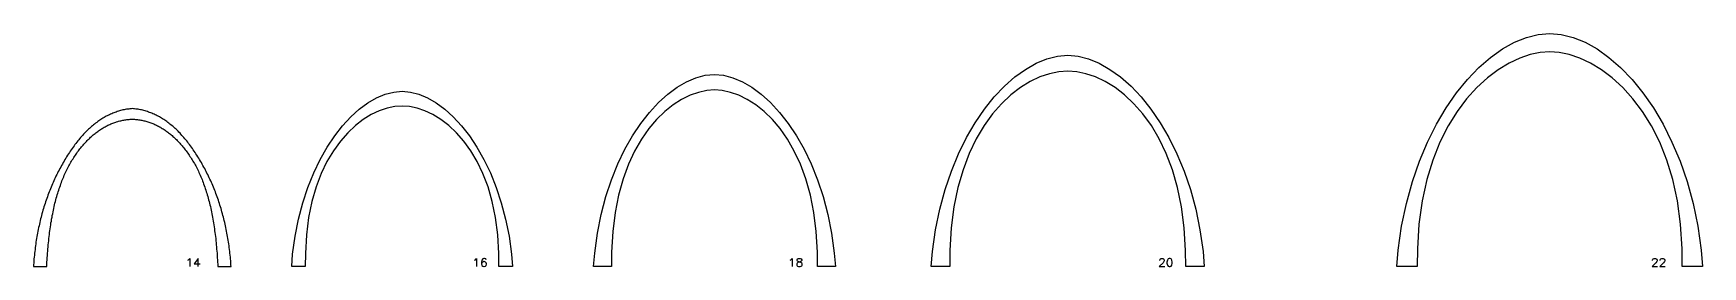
# Model space of a CAD drawing. Extents: x 0 to 6474, y -52 to 579.
# Drawn here: x 1542 to 3288, y 4 to 248 of the extents above; entities that cross this region are included whole.
import ezdxf

# ---------------------------------------------------------------- set-up
doc = ezdxf.new("R2010")
doc.units = 0
doc.layers.add('WORK', color=7, linetype='CONTINUOUS')

msp = doc.modelspace()

# ---------------------------------------------------------------- linework, layer by layer
at = {"layer": 'WORK'}
for points in [[(3128.2, 247.6), (3140.3, 246.5), (3152.7, 243.4), (3165.2, 238.3), (3177.7, 231.3), (3190.1, 222.5), (3202.4, 211.8), (3214.3, 199.5), (3225.7, 185.4), (3236.6, 169.8), (3246.7, 152.6), (3256.1, 134), (3264.5, 114), (3271.9, 92.6), (3278.2, 69.9), (3283.1, 46.1), (3286.6, 21.1), (3288.1, 3.8), (3266.8, 3.8), (3266.7, 22.2), (3265.1, 48.3), (3261.7, 72.5), (3256.9, 94.8), (3250.6, 115.2), (3243.2, 133.9), (3234.7, 150.8), (3225.3, 165.9), (3215.2, 179.3), (3204.5, 191), (3193.5, 201.1), (3182.2, 209.6), (3170.9, 216.4), (3159.7, 221.7), (3148.7, 225.4), (3138.2, 227.6), (3128.2, 228.4), (3118.3, 227.6), (3107.8, 225.4), (3096.8, 221.7), (3085.6, 216.4), (3074.3, 209.6), (3063, 201.1), (3051.9, 191), (3041.3, 179.3), (3031.2, 165.9), (3021.8, 150.8), (3013.3, 133.9), (3005.9, 115.2), (2999.6, 94.8), (2994.7, 72.5), (2991.4, 48.3), (2989.8, 22.2), (2989.7, 3.8), (2968.3, 3.8), (2969.8, 21.1), (2973.3, 46.1), (2978.3, 69.9), (2984.5, 92.6), (2991.9, 114), (3000.3, 134), (3009.7, 152.6), (3019.9, 169.8), (3030.8, 185.4), (3042.2, 199.5), (3054.1, 211.8), (3066.3, 222.5), (3078.7, 231.3), (3091.3, 238.3), (3103.8, 243.4), (3116.1, 246.5)], [(2624, 224.7), (2634.8, 223.8), (2645.8, 221), (2657, 216.4), (2668.2, 210), (2679.3, 202), (2690.2, 192.3), (2700.8, 181.1), (2711, 168.4), (2720.8, 154.2), (2729.8, 138.7), (2738.2, 121.8), (2745.7, 103.6), (2752.4, 84.3), (2757.9, 63.7), (2762.3, 42.1), (2765.5, 19.5), (2766.8, 3.8), (2747.4, 3.8), (2747.3, 20.6), (2745.9, 44.3), (2743.1, 66.2), (2738.9, 86.5), (2733.5, 105.1), (2727.1, 122.1), (2719.7, 137.5), (2711.5, 151.2), (2702.7, 163.4), (2693.3, 174.1), (2683.5, 183.3), (2673.5, 190.9), (2663.3, 197.2), (2653.2, 202), (2643.1, 205.3), (2633.4, 207.4), (2624, 208), (2614.7, 207.4), (2604.9, 205.3), (2594.9, 202), (2584.7, 197.2), (2574.5, 190.9), (2564.5, 183.3), (2554.7, 174.1), (2545.4, 163.4), (2536.5, 151.2), (2528.3, 137.5), (2521, 122.1), (2514.5, 105.1), (2509.2, 86.5), (2505, 66.2), (2502.1, 44.3), (2500.7, 20.6), (2500.7, 3.8), (2481.2, 3.8), (2482.6, 19.5), (2485.7, 42.1), (2490.1, 63.7), (2495.7, 84.3), (2502.3, 103.6), (2509.8, 121.8), (2518.2, 138.7), (2527.3, 154.2), (2537, 168.4), (2547.2, 181.1), (2557.8, 192.3), (2568.7, 202), (2579.8, 210), (2591, 216.4), (2602.2, 221), (2613.2, 223.8)], [(2254.5, 204.7), (2264, 203.8), (2273.8, 201.2), (2283.7, 197.1), (2293.6, 191.3), (2303.4, 184), (2313.1, 175.2), (2322.5, 165), (2331.5, 153.5), (2340.1, 140.6), (2348.2, 126.4), (2355.6, 111.1), (2362.2, 94.6), (2368.1, 77), (2373, 58.3), (2376.9, 38.6), (2379.7, 18), (2380.9, 3.8), (2362.2, 3.8), (2362.2, 19), (2360.9, 40.4), (2358.5, 60.2), (2354.8, 78.6), (2350.1, 95.4), (2344.5, 110.7), (2338, 124.6), (2330.9, 137), (2323.2, 148.1), (2315, 157.7), (2306.5, 166), (2297.7, 172.9), (2288.8, 178.5), (2279.9, 182.9), (2271.2, 185.9), (2262.6, 187.8), (2254.5, 188.4), (2246.3, 187.8), (2237.7, 185.9), (2229, 182.9), (2220.1, 178.5), (2211.2, 172.9), (2202.5, 166), (2193.9, 157.7), (2185.7, 148.1), (2178, 137), (2170.9, 124.6), (2164.4, 110.7), (2158.8, 95.4), (2154.1, 78.6), (2150.5, 60.2), (2148, 40.4), (2146.8, 19), (2146.7, 3.8), (2128, 3.8), (2129.2, 18), (2132, 38.6), (2135.9, 58.3), (2140.8, 77), (2146.7, 94.6), (2153.3, 111.1), (2160.8, 126.4), (2168.8, 140.6), (2177.4, 153.5), (2186.4, 165), (2195.8, 175.2), (2205.5, 184), (2215.3, 191.3), (2225.2, 197.1), (2235.1, 201.2), (2244.9, 203.8)], [(1927.7, 187.1), (1936.4, 186.3), (1945.3, 184), (1954.4, 180.2), (1963.4, 174.9), (1972.4, 168.2), (1981.2, 160.2), (1989.8, 150.9), (1998.1, 140.4), (2005.9, 128.6), (2013.3, 115.7), (2020.1, 101.7), (2026.2, 86.6), (2031.5, 70.6), (2036, 53.5), (2039.6, 35.6), (2042.1, 16.8), (2043.2, 3.8), (2028.9, 3.8), (2028.9, 17.6), (2027.8, 37.1), (2025.4, 55.1), (2022, 71.8), (2017.6, 87.1), (2012.3, 101), (2006.2, 113.6), (1999.5, 124.9), (1992.3, 135), (1984.6, 143.7), (1976.5, 151.3), (1968.3, 157.6), (1960, 162.7), (1951.6, 166.6), (1943.4, 169.4), (1935.4, 171.1), (1927.7, 171.6), (1920, 171.1), (1912, 169.4), (1903.7, 166.6), (1895.4, 162.7), (1887, 157.6), (1878.8, 151.3), (1870.8, 143.7), (1863.1, 135), (1855.8, 124.9), (1849.1, 113.6), (1843.1, 101), (1837.8, 87.1), (1833.4, 71.8), (1829.9, 55.1), (1827.6, 37.1), (1826.5, 17.6), (1826.4, 3.8), (1812.2, 3.8), (1813.2, 16.8), (1815.8, 35.6), (1819.4, 53.5), (1823.8, 70.6), (1829.2, 86.6), (1835.3, 101.7), (1842.1, 115.7), (1849.4, 128.6), (1857.3, 140.4), (1865.5, 150.9), (1874.1, 160.2), (1882.9, 168.2), (1891.9, 174.9), (1901, 180.2), (1910, 184), (1918.9, 186.3)], [(1556, 3.8), (1556.1, 6.2), (1556.2, 8.5), (1556.3, 10.8), (1556.5, 13.1), (1556.6, 15.4), (1556.8, 17.7), (1557, 19.9), (1557.1, 22.1), (1557.3, 24.3), (1557.5, 26.5), (1557.7, 28.7), (1558, 30.9), (1558.2, 33), (1558.4, 35.1), (1558.7, 37.2), (1558.9, 39.3), (1559.2, 41.3), (1559.5, 43.4), (1559.8, 45.4), (1560.1, 47.4), (1560.4, 49.4), (1560.8, 51.4), (1561.1, 53.3), (1561.5, 55.3), (1561.8, 57.2), (1562.2, 59.1), (1562.6, 61), (1563, 62.8), (1563.4, 64.7), (1563.8, 66.5), (1564.2, 68.3), (1564.6, 70.1), (1565.1, 71.9), (1565.6, 73.6), (1566, 75.4), (1566.5, 77.1), (1567, 78.8), (1567.5, 80.5), (1568, 82.1), (1568.5, 83.8), (1569.1, 85.4), (1569.6, 87), (1570.2, 88.6), (1570.7, 90.2), (1571.3, 91.7), (1571.9, 93.3), (1572.5, 94.8), (1573.1, 96.3), (1573.7, 97.8), (1574.3, 99.2), (1575, 100.7), (1575.6, 102.1), (1576.3, 103.5), (1577, 104.9), (1577.7, 106.3), (1578.3, 107.6), (1579, 109), (1579.8, 110.3), (1580.5, 111.6), (1581.2, 112.9), (1582, 114.1), (1582.7, 115.4), (1583.5, 116.6), (1584.3, 117.8), (1585.1, 119), (1585.9, 120.2), (1586.7, 121.3), (1587.5, 122.5), (1588.3, 123.6), (1589.1, 124.7), (1589.9, 125.8), (1590.7, 126.8), (1591.6, 127.9), (1592.4, 128.9), (1593.2, 129.9), (1594.1, 130.9), (1594.9, 131.9), (1595.8, 132.8), (1596.7, 133.8), (1597.5, 134.7), (1598.4, 135.6), (1599.3, 136.5), (1600.2, 137.4), (1601.1, 138.2), (1601.9, 139.1), (1602.8, 139.9), (1603.8, 140.7), (1604.7, 141.4), (1605.6, 142.2), (1606.5, 143), (1607.4, 143.7), (1608.4, 144.4), (1609.3, 145.1), (1610.2, 145.7), (1611.2, 146.4), (1612.1, 147), (1613.1, 147.7), (1614.1, 148.3), (1615, 148.8), (1616, 149.4), (1617, 150), (1618, 150.5), (1619, 151), (1619.9, 151.5), (1620.9, 152), (1622, 152.4), (1623, 152.9), (1624, 153.3), (1625, 153.7), (1626, 154.1), (1627.1, 154.4), (1628.1, 154.8), (1629.1, 155.1), (1630.2, 155.4), (1631.2, 155.7), (1632.3, 156), (1633.4, 156.3), (1634.4, 156.5), (1635.5, 156.7), (1636.6, 157), (1637.7, 157.1), (1638.8, 157.3), (1639.9, 157.5), (1641, 157.6), (1642.1, 157.7), (1643.2, 157.8), (1644.3, 157.9), (1645.4, 158), (1646.6, 157.9), (1647.7, 157.8), (1648.8, 157.7), (1649.9, 157.6), (1651, 157.5), (1652.1, 157.3), (1653.2, 157.1), (1654.3, 157), (1655.3, 156.7), (1656.4, 156.5), (1657.5, 156.3), (1658.6, 156), (1659.6, 155.7), (1660.7, 155.4), (1661.7, 155.1), (1662.8, 154.8), (1663.8, 154.4), (1664.8, 154.1), (1665.9, 153.7), (1666.9, 153.3), (1667.9, 152.9), (1668.9, 152.4), (1669.9, 152), (1670.9, 151.5), (1671.9, 151), (1672.9, 150.5), (1673.9, 150), (1674.9, 149.4), (1675.8, 148.8), (1676.8, 148.3), (1677.8, 147.7), (1678.7, 147), (1679.7, 146.4), (1680.6, 145.7), (1681.6, 145.1), (1682.5, 144.4), (1683.4, 143.7), (1684.4, 143), (1685.3, 142.2), (1686.2, 141.4), (1687.1, 140.7), (1688, 139.9), (1688.9, 139.1), (1689.8, 138.2), (1690.7, 137.4), (1691.6, 136.5), (1692.5, 135.6), (1693.3, 134.7), (1694.2, 133.8), (1695.1, 132.8), (1695.9, 131.9), (1696.8, 130.9), (1697.6, 129.9), (1698.5, 128.9), (1699.3, 127.9), (1700.1, 126.8), (1700.9, 125.8), (1701.8, 124.7), (1702.6, 123.6), (1703.4, 122.5), (1704.2, 121.3), (1705, 120.2), (1705.8, 119), (1706.6, 117.8), (1707.4, 116.6), (1708.1, 115.4), (1708.9, 114.1), (1709.6, 112.9), (1710.4, 111.6), (1711.1, 110.3), (1711.8, 109), (1712.5, 107.6), (1713.2, 106.3), (1713.9, 104.9), (1714.6, 103.5), (1715.2, 102.1), (1715.9, 100.7), (1716.5, 99.2), (1717.1, 97.8), (1717.8, 96.3), (1718.4, 94.8), (1719, 93.3), (1719.6, 91.7), (1720.1, 90.2), (1720.7, 88.6), (1721.3, 87), (1721.8, 85.4), (1722.3, 83.8), (1722.9, 82.1), (1723.4, 80.5), (1723.9, 78.8), (1724.4, 77.1), (1724.8, 75.4), (1725.3, 73.6), (1725.8, 71.9), (1726.2, 70.1), (1726.6, 68.3), (1727.1, 66.5), (1727.5, 64.7), (1727.9, 62.8), (1728.3, 61), (1728.7, 59.1), (1729, 57.2), (1729.4, 55.3), (1729.8, 53.3), (1730.1, 51.4), (1730.4, 49.4), (1730.7, 47.4), (1731, 45.4), (1731.3, 43.4), (1731.6, 41.3), (1731.9, 39.3), (1732.2, 37.2), (1732.4, 35.1), (1732.7, 33), (1732.9, 30.9), (1733.1, 28.7), (1733.3, 26.5), (1733.5, 24.3), (1733.7, 22.1), (1733.9, 19.9), (1734.1, 17.7), (1734.2, 15.4), (1734.4, 13.1), (1734.5, 10.8), (1734.6, 8.5), (1734.8, 6.2), (1734.9, 3.8), (1748.9, 3.8), (1748.7, 5.8), (1748.6, 7.8), (1748.4, 9.8), (1748.2, 11.8), (1748.1, 13.8), (1747.9, 15.8), (1747.6, 17.7), (1747.4, 19.7), (1747.2, 21.7), (1746.9, 23.6), (1746.7, 25.5), (1746.4, 27.5), (1746.1, 29.4), (1745.8, 31.3), (1745.5, 33.2), (1745.2, 35.1), (1744.8, 37), (1744.5, 38.9), (1744.1, 40.8), (1743.8, 42.6), (1743.4, 44.5), (1743, 46.4), (1742.6, 48.2), (1742.1, 50), (1741.7, 51.9), (1741.3, 53.7), (1740.8, 55.5), (1740.3, 57.3), (1739.8, 59.1), (1739.3, 60.9), (1738.8, 62.7), (1738.3, 64.5), (1737.8, 66.2), (1737.2, 68), (1736.7, 69.7), (1736.1, 71.5), (1735.5, 73.2), (1734.9, 74.9), (1734.3, 76.7), (1733.7, 78.4), (1733, 80.1), (1732.4, 81.8), (1731.7, 83.5), (1731, 85.2), (1730.4, 86.8), (1729.7, 88.5), (1729, 90.2), (1728.2, 91.8), (1727.5, 93.4), (1726.7, 95.1), (1726, 96.7), (1725.2, 98.3), (1724.4, 99.9), (1723.6, 101.6), (1722.8, 103.1), (1722, 104.7), (1721.2, 106.3), (1720.3, 107.9), (1719.4, 109.5), (1718.6, 111), (1717.7, 112.6), (1716.8, 114.1), (1715.9, 115.6), (1714.9, 117.2), (1714, 118.7), (1713.1, 120.2), (1712.1, 121.6), (1711.2, 123.1), (1710.2, 124.5), (1709.3, 125.9), (1708.3, 127.3), (1707.4, 128.7), (1706.4, 130), (1705.4, 131.3), (1704.4, 132.6), (1703.4, 133.9), (1702.4, 135.1), (1701.5, 136.3), (1700.5, 137.5), (1699.4, 138.7), (1698.4, 139.9), (1697.4, 141), (1696.4, 142.1), (1695.4, 143.2), (1694.3, 144.2), (1693.3, 145.3), (1692.3, 146.3), (1691.2, 147.3), (1690.2, 148.3), (1689.1, 149.2), (1688.1, 150.2), (1687, 151.1), (1685.9, 152), (1684.9, 152.8), (1683.8, 153.7), (1682.7, 154.5), (1681.6, 155.3), (1680.5, 156.1), (1679.4, 156.8), (1678.3, 157.5), (1677.2, 158.3), (1676.1, 158.9), (1675, 159.6), (1673.8, 160.2), (1672.7, 160.9), (1671.6, 161.5), (1670.4, 162), (1669.3, 162.6), (1668.2, 163.1), (1667, 163.6), (1665.8, 164.1), (1664.7, 164.6), (1663.5, 165), (1662.3, 165.4), (1661.2, 165.8), (1660, 166.2), (1658.8, 166.5), (1657.6, 166.9), (1656.4, 167.2), (1655.2, 167.5), (1654, 167.7), (1652.8, 167.9), (1651.6, 168.2), (1650.4, 168.4), (1649.1, 168.5), (1647.9, 168.7), (1646.7, 168.8), (1645.4, 168.9), (1644.2, 168.8), (1643, 168.7), (1641.7, 168.5), (1640.5, 168.4), (1639.3, 168.2), (1638.1, 167.9), (1636.8, 167.7), (1635.6, 167.5), (1634.4, 167.2), (1633.2, 166.9), (1632.1, 166.5), (1630.9, 166.2), (1629.7, 165.8), (1628.5, 165.4), (1627.3, 165), (1626.2, 164.6), (1625, 164.1), (1623.9, 163.6), (1622.7, 163.1), (1621.6, 162.6), (1620.4, 162), (1619.3, 161.5), (1618.1, 160.9), (1617, 160.2), (1615.9, 159.6), (1614.8, 158.9), (1613.7, 158.3), (1612.6, 157.5), (1611.4, 156.8), (1610.3, 156.1), (1609.3, 155.3), (1608.2, 154.5), (1607.1, 153.7), (1606, 152.8), (1604.9, 152), (1603.9, 151.1), (1602.8, 150.2), (1601.7, 149.2), (1600.7, 148.3), (1599.6, 147.3), (1598.6, 146.3), (1597.5, 145.3), (1596.5, 144.2), (1595.5, 143.2), (1594.5, 142.1), (1593.4, 141), (1592.4, 139.9), (1591.4, 138.7), (1590.4, 137.5), (1589.4, 136.3), (1588.4, 135.1), (1587.4, 133.9), (1586.4, 132.6), (1585.5, 131.3), (1584.5, 130), (1583.5, 128.7), (1582.5, 127.3), (1581.6, 125.9), (1580.6, 124.5), (1579.7, 123.1), (1578.7, 121.6), (1577.8, 120.2), (1576.8, 118.7), (1575.9, 117.2), (1575, 115.6), (1574.1, 114.1), (1573.2, 112.6), (1572.3, 111), (1571.4, 109.5), (1570.6, 107.9), (1569.7, 106.3), (1568.9, 104.7), (1568, 103.1), (1567.2, 101.6), (1566.4, 99.9), (1565.6, 98.3), (1564.9, 96.7), (1564.1, 95.1), (1563.4, 93.4), (1562.6, 91.8), (1561.9, 90.2), (1561.2, 88.5), (1560.5, 86.8), (1559.8, 85.2), (1559.1, 83.5), (1558.5, 81.8), (1557.8, 80.1), (1557.2, 78.4), (1556.6, 76.7), (1556, 74.9), (1555.4, 73.2), (1554.8, 71.5), (1554.2, 69.7), (1553.6, 68), (1553.1, 66.2), (1552.6, 64.5), (1552, 62.7), (1551.5, 60.9), (1551, 59.1), (1550.5, 57.3), (1550.1, 55.5), (1549.6, 53.7), (1549.1, 51.9), (1548.7, 50), (1548.3, 48.2), (1547.9, 46.4), (1547.5, 44.5), (1547.1, 42.6), (1546.7, 40.8), (1546.4, 38.9), (1546, 37), (1545.7, 35.1), (1545.3, 33.2), (1545, 31.3), (1544.7, 29.4), (1544.5, 27.5), (1544.2, 25.5), (1543.9, 23.6), (1543.7, 21.7), (1543.4, 19.7), (1543.2, 17.7), (1543, 15.8), (1542.8, 13.8), (1542.6, 11.8), (1542.4, 9.8), (1542.3, 7.8), (1542.1, 5.8), (1542, 3.8)], [(2342.5, 3.8), (2344.1, 3.8), (2345.3, 4.2), (2345.7, 4.6), (2346.1, 5.4), (2346.1, 6.6), (2345.7, 7.4), (2344.9, 8.2), (2343.7, 8.6), (2342.1, 9), (2341.3, 9.4), (2340.9, 10.2), (2340.9, 11), (2341.3, 11.8), (2342.5, 12.2), (2344.1, 12.2), (2345.3, 11.8), (2345.7, 11), (2345.7, 10.2), (2345.3, 9.4), (2344.5, 9), (2342.9, 8.6), (2341.7, 8.2), (2340.9, 7.4), (2340.5, 6.6), (2340.5, 5.4), (2340.9, 4.6), (2341.3, 4.2)], [(2731, 3.8), (2732.2, 4.2), (2733, 5.4), (2733.4, 7.4), (2733.4, 8.6), (2733, 10.6), (2732.2, 11.8), (2731, 12.2), (2730.2, 12.2), (2729, 11.8), (2728.2, 10.6), (2727.8, 8.6), (2727.8, 7.4), (2728.2, 5.4), (2729, 4.2), (2730.2, 3.8)]]:
    msp.add_lwpolyline(points, close=True, dxfattribs=at)
for points in [[(1703.5, 10.6), (1704.3, 11), (1705.5, 12.2), (1705.5, 3.8)], [(1714.4, 3.8), (1714.4, 12.2), (1710.3, 6.6), (1716.4, 6.6)], [(2003.6, 10.6), (2004.4, 11), (2005.6, 12.2), (2005.6, 3.8)], [(2015.6, 11), (2015.2, 11.8), (2014, 12.2), (2013.2, 12.2), (2012, 11.8), (2011.2, 10.6), (2010.8, 8.6), (2010.8, 6.6), (2011.2, 5), (2012, 4.2), (2013.2, 3.8), (2013.6, 3.8), (2014.8, 4.2), (2015.6, 5), (2016, 6.2), (2016, 6.6), (2015.6, 7.8), (2014.8, 8.6), (2013.6, 9), (2013.2, 9), (2012, 8.6), (2011.2, 7.8), (2010.8, 6.6)], [(2333.7, 10.6), (2334.5, 11), (2335.7, 12.2), (2335.7, 3.8)], [(2720.2, 10.2), (2720.2, 10.6), (2720.6, 11.4), (2721, 11.8), (2721.8, 12.2), (2723.4, 12.2), (2724.2, 11.8), (2724.6, 11.4), (2725, 10.6), (2725, 9.8), (2724.6, 9), (2723.8, 7.8), (2719.8, 3.8), (2725.4, 3.8)], [(3235.7, 10.2), (3235.7, 10.6), (3236.1, 11.4), (3236.5, 11.8), (3237.3, 12.2), (3238.9, 12.2), (3239.7, 11.8), (3240.1, 11.4), (3240.5, 10.6), (3240.5, 9.8), (3240.1, 9), (3239.3, 7.8), (3235.3, 3.8), (3240.9, 3.8)], [(3243.7, 10.2), (3243.7, 10.6), (3244.1, 11.4), (3244.5, 11.8), (3245.3, 12.2), (3246.9, 12.2), (3247.7, 11.8), (3248.1, 11.4), (3248.5, 10.6), (3248.5, 9.8), (3248.1, 9), (3247.3, 7.8), (3243.3, 3.8), (3248.9, 3.8)]]:
    msp.add_lwpolyline(points, dxfattribs=at)

doc.saveas('drawing.dxf')
